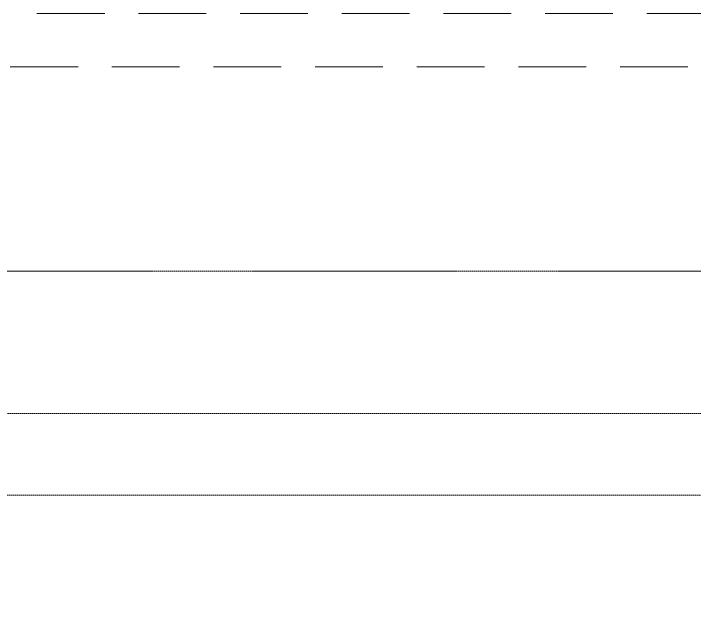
# Model space of a CAD drawing. Header units: millimetres. Extents: x -2143172 to 5255, y -610845 to 279739.
# Drawn here: x -1244295 to -1242380, y -10816 to -9140 of the extents above; entities that cross this region are included whole.
import ezdxf

# ---------------------------------------------------------------- set-up
doc = ezdxf.new("R2010")
doc.units = ezdxf.units.MM
doc.header["$LTSCALE"] = 30
doc.linetypes.add('HIDDEN', pattern=[9.525, 6.35, -3.175])
doc.linetypes.add('HIDDEN2', pattern=[0.1875, 0.125, -0.0625])
doc.layers.add('Proj', color=7, linetype='HIDDEN2', lineweight=5)

msp = doc.modelspace()

# ---------------------------------------------------------------- linework, layer by layer
at = {"layer": 'Proj', "linetype": 'HIDDEN'}
for p, q in [((-1246229.4, -9139.7, 0), (-1234860.9, -9139.7, 0)), ((-1246304.4, -9289.7, 0), (-1234860.9, -9289.7, 0))]:
    msp.add_line(p, q, dxfattribs=at)
at = {"layer": 'Proj'}
for p, q in [((-1249611.1, -10264.7), (-1234210.7, -10264.7)), ((-1249381.1, -10494.7), (-1234440.7, -10494.7))]:
    msp.add_line(p, q, dxfattribs=at)
at = {"layer": 'Proj', "elevation": 0}
msp.add_lwpolyline([(-1220760.9, -9864.7), (-1272180.9, -9864.7), (-1272180.9, -33764.7), (-1220760.9, -33764.7)], dxfattribs=at)
at = {"layer": 'Proj', "linetype": 'HIDDEN', "ltscale": 3}
msp.add_lwpolyline([(-1220760.9, -9864.7), (-1272180.9, -9864.7), (-1272180.9, -33764.7), (-1220760.9, -33764.7)], dxfattribs=at)

doc.saveas('drawing.dxf')
